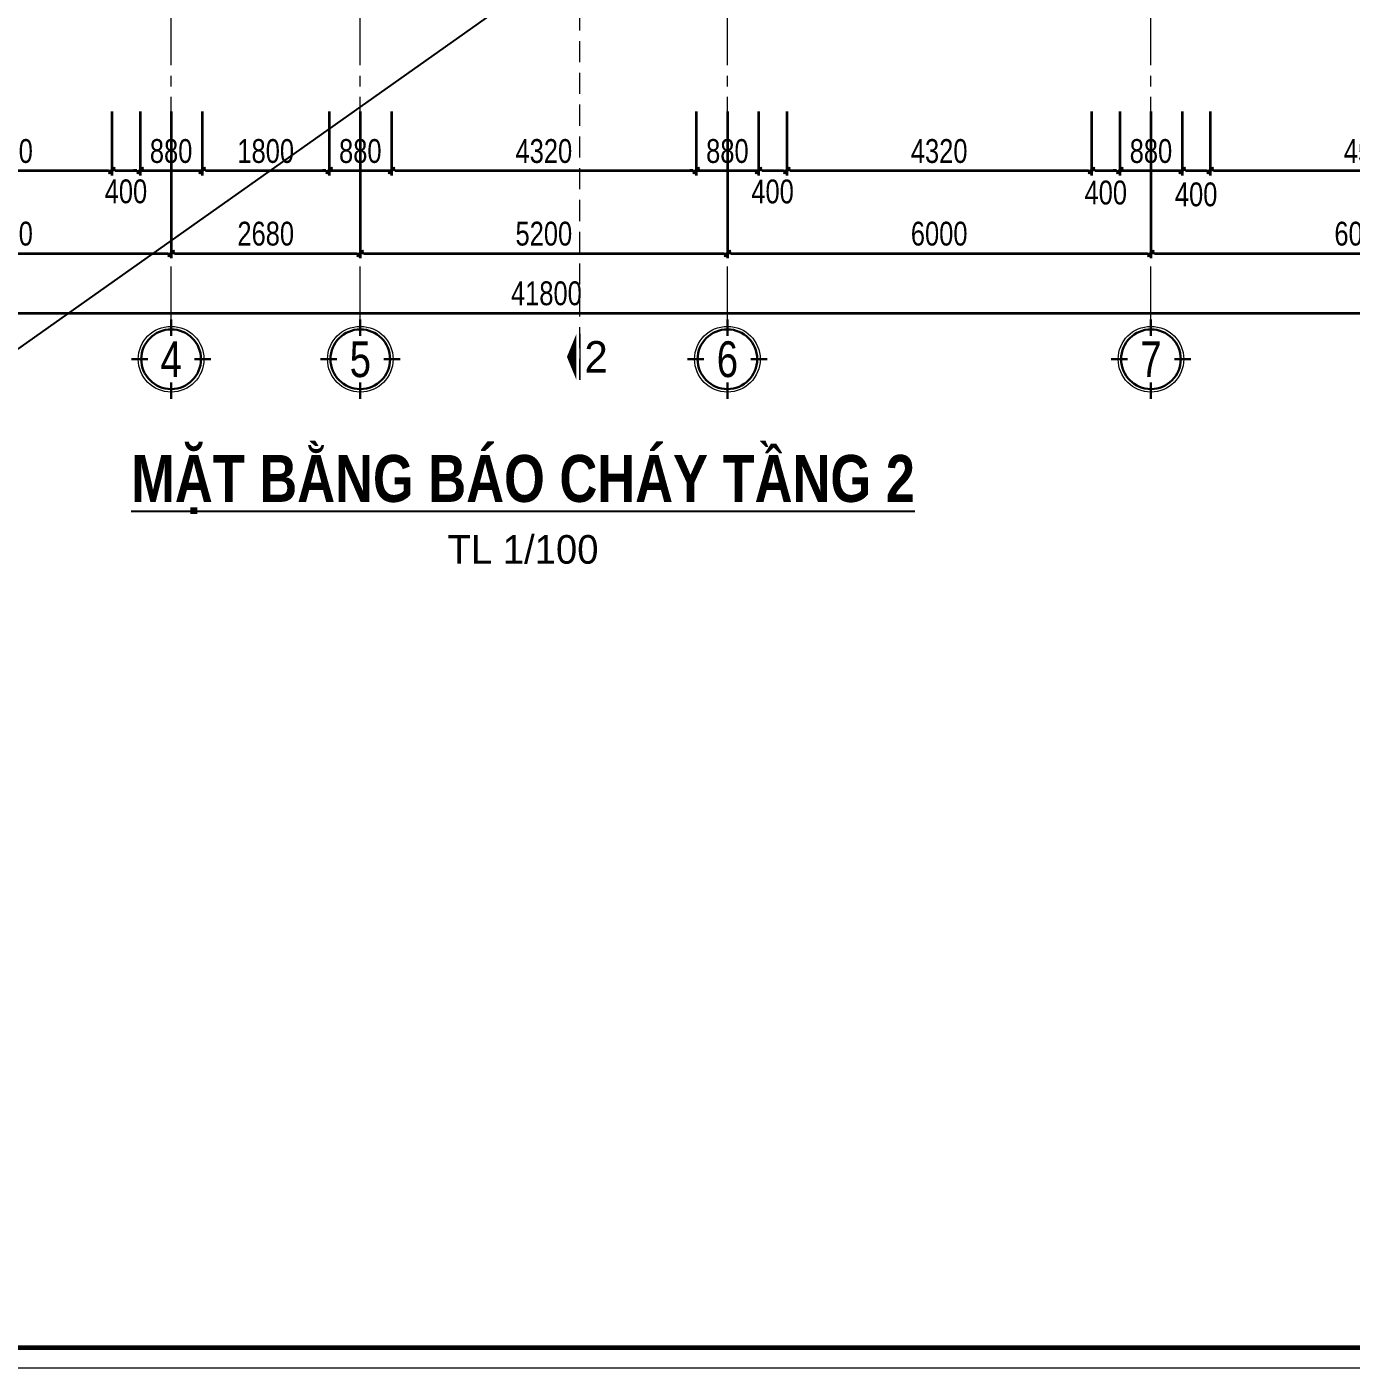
# Model space of a CAD drawing. Header units: millimetres. Extents: x 1109421 to 1726579, y -247837 to 144927.
# Drawn here: x 1476630 to 1495391, y -191397 to -172402 of the extents above; entities that cross this region are included whole.
import ezdxf
from ezdxf.enums import TextEntityAlignment as Align

# ---------------------------------------------------------------- set-up
doc = ezdxf.new("R2010")
doc.units = ezdxf.units.MM
doc.header["$LTSCALE"] = 600
doc.header["$MEASUREMENT"] = 0
for name, pattern in [('CENTER', [2, 1.25, -0.25, 0.25, -0.25]), ('DASHED', [0.75, 0.5, -0.25]), ('HIDDEN', [0.375, 0.25, -0.125])]:
    doc.linetypes.add(name, pattern=pattern)
doc.layers.get('0').update_dxf_attribs({"lineweight": 0})
doc.layers.get('Defpoints').update_dxf_attribs({"lineweight": 0})
for name, color, linetype, lineweight in [('dim', 144, 'Continuous', 13), ('Khungten_LCDI', 7, 'Continuous', 25), ('LC ISO', 153, 'Continuous', 13), ('LC Khac', 4, 'Continuous', 9), ('LC MANH DUT', 35, 'HIDDEN', 5), ('LC Text1', 3, 'Continuous', 20), ('LC Text2', 7, 'Continuous', 25), ('PCCC-BAO CHAY - DAY', 3, 'DASHED', 35), ('thay1', 63, 'Continuous', 18), ('truc', 76, 'CENTER', 9)]:
    doc.layers.add(name, color=color, linetype=linetype, lineweight=lineweight)
doc.layers.add('KCS_Plotter', color=11, linetype='Continuous', plot=False)
doc.styles.add('EG 1', font='VHAVANB.TTF')
doc.styles.add('HOATBIF', font='hoatbif.shx', dxfattribs={"width": 0.8})
doc.styles.add('Khungten', font='VHAVAN.TTF', dxfattribs={"width": 0.9, "height": 5000})
doc.styles.add('LC 1', font='VHAVANB.TTF')
doc.styles.add('LC3', font='VHARIALB.TTF', dxfattribs={"width": 0.8})
doc.styles.add('Tahoma', font='tahoma.ttf')
doc.styles.add('Title', font='VHBLACK.TTF')
doc.dimstyles.new('1-135', dxfattribs={"dimscale": 135, "dimtxt": 2.5, "dimasz": 0.35, "dimexe": 0.5, "dimexo": 0, "dimgap": 0.8, "dimtad": 1, "dimdec": 0, "dimzin": 0, "dimdsep": 46, "dimtxsty": 'HOATBIF', "dimblk1": 'DOT', "dimblk2": 'DOT', "dimsah": 1, "dimcen": -1, "dimdle": 1, "dimclrd": 256, "dimclre": 256, "dimclrt": 4, "dimadec": 3, "dimazin": 2, "dimtfac": 0.333333, "dimtdec": 0, "dimtix": 1, "dimtmove": 2, "dimatfit": 3, "dimldrblk": 'DOT', "dimfxl": 1, "dimtvp": 0.833333, "dimtolj": 1, "dimtzin": 0, "dimarcsym": 0})

# ---------------------------------------------------------------- blocks, each defined once
blk = doc.blocks.new('TIEUDE1')
at = {"layer": 'LC Text2', "color": 7, "style": 'LC 1'}
blk.add_attdef('TIªU§Ò', text='', height=5, dxfattribs=at).set_placement((0, 0), align=Align.BOTTOM_CENTER)
blk.add_attdef('TL', text='', height=3, dxfattribs=at).set_placement((0, -2), align=Align.TOP_CENTER)
blk = doc.blocks.new('KyHieu TrucDinhVi')
at = {"color": 7, "lineweight": 30}
for p, q in [((0, 2.36), (0, 4)), ((-2.36, 0), (-4, 0)), ((2.36, 0), (4, 0)), ((0, -2.36), (0, -4))]:
    blk.add_line(p, q, dxfattribs=at)
blk.add_circle((0, 0), 3.3)
blk.add_circle((0, 0), 3, dxfattribs=at)
at = {"ltscale": 20, "style": 'Tahoma'}
blk.add_attdef('AA', text='', height=3, dxfattribs=at).set_placement((0, 0), align=Align.MIDDLE_CENTER)
blk = doc.blocks.new('DOT')
at = {"layer": 'dim'}
for p, q in [((-3, 0), (3, 0)), ((-1, -1), (1, 1))]:
    blk.add_line(p, q, dxfattribs=at)
blk.add_lwpolyline([(0.5, 1), (-1, -0.5), (-0.5, -1), (1, 0.5)], close=True, dxfattribs=at)
blk = doc.blocks.new('*D2194')
at = {"layer": 'Defpoints', "color": 0, "transparency": 16777216}
for p in [(16875, 47863), (21595, 47863), (21595, 45856)]:
    blk.add_point(p, dxfattribs=at)
at = {"layer": 'dim', "lineweight": -2, "transparency": 16777216}
for p, q in [((16875, 47863), (16875, 45788)), ((21595, 47863), (21595, 45788)), ((16923, 45856), (21548, 45856))]:
    blk.add_line(p, q, dxfattribs=at)
at = {"layer": 'dim', "lineweight": -2, "transparency": 16777216, "xscale": 47.25, "yscale": 47.25, "zscale": 47.25, "rotation": 180}
blk.add_blockref('DOT', (16875, 45856), dxfattribs=at)
at = {"layer": 'dim', "lineweight": -2, "transparency": 16777216, "xscale": 47.25, "yscale": 47.25, "zscale": 47.25}
blk.add_blockref('DOT', (21595, 45856), dxfattribs=at)
at = {"layer": 'dim', "color": 4, "transparency": 16777216, "insert": (19235, 46133), "char_height": 337.5, "attachment_point": 5, "style": 'HOATBIF'}
blk.add_mtext('\\A1;4720', dxfattribs=at)
blk = doc.blocks.new('_Dot')
at = {"color": 0, "linetype": 'ByBlock', "lineweight": -2}
blk.add_line((-0.5, 0), (-1, 0), dxfattribs=at)
at = {"color": 0, "linetype": 'ByBlock', "const_width": 0.5}
blk.add_lwpolyline([(-0.25, 0, 1), (0.25, 0, 1)], format="xyb", close=True, dxfattribs=at)
blk = doc.blocks.new('*D2195')
at = {"layer": 'Defpoints', "color": 0, "transparency": 16777216}
for p in [(21595, 47863), (24275, 47863), (24275, 45856)]:
    blk.add_point(p, dxfattribs=at)
at = {"layer": 'dim', "lineweight": -2, "transparency": 16777216}
for p, q in [((21595, 47863), (21595, 45788)), ((24275, 47863), (24275, 45788)), ((21643, 45856), (24228, 45856))]:
    blk.add_line(p, q, dxfattribs=at)
at = {"layer": 'dim', "lineweight": -2, "transparency": 16777216, "xscale": 47.25, "yscale": 47.25, "zscale": 47.25, "rotation": 180}
blk.add_blockref('DOT', (21595, 45856), dxfattribs=at)
at = {"layer": 'dim', "lineweight": -2, "transparency": 16777216, "xscale": 47.25, "yscale": 47.25, "zscale": 47.25}
blk.add_blockref('DOT', (24275, 45856), dxfattribs=at)
at = {"layer": 'dim', "color": 4, "transparency": 16777216, "insert": (22935, 46133), "char_height": 337.5, "attachment_point": 5, "style": 'HOATBIF'}
blk.add_mtext('\\A1;2680', dxfattribs=at)
blk = doc.blocks.new('*D2196')
at = {"layer": 'Defpoints', "color": 0, "transparency": 16777216}
for p in [(24275, 47863), (29475, 47863), (29475, 45856)]:
    blk.add_point(p, dxfattribs=at)
at = {"layer": 'dim', "lineweight": -2, "transparency": 16777216}
for p, q in [((24275, 47863), (24275, 45788)), ((29475, 47863), (29475, 45788)), ((24323, 45856), (29428, 45856))]:
    blk.add_line(p, q, dxfattribs=at)
at = {"layer": 'dim', "lineweight": -2, "transparency": 16777216, "xscale": 47.25, "yscale": 47.25, "zscale": 47.25, "rotation": 180}
blk.add_blockref('DOT', (24275, 45856), dxfattribs=at)
at = {"layer": 'dim', "lineweight": -2, "transparency": 16777216, "xscale": 47.25, "yscale": 47.25, "zscale": 47.25}
blk.add_blockref('DOT', (29475, 45856), dxfattribs=at)
at = {"layer": 'dim', "color": 4, "transparency": 16777216, "insert": (26875, 46133), "char_height": 337.5, "attachment_point": 5, "style": 'HOATBIF'}
blk.add_mtext('\\A1;5200', dxfattribs=at)
blk = doc.blocks.new('*D2197')
at = {"layer": 'Defpoints', "color": 0, "transparency": 16777216}
for p in [(29475, 47863), (35475, 47863), (35475, 45856)]:
    blk.add_point(p, dxfattribs=at)
at = {"layer": 'dim', "lineweight": -2, "transparency": 16777216}
for p, q in [((29475, 47863), (29475, 45788)), ((35475, 47863), (35475, 45788)), ((29523, 45856), (35428, 45856))]:
    blk.add_line(p, q, dxfattribs=at)
at = {"layer": 'dim', "lineweight": -2, "transparency": 16777216, "xscale": 47.25, "yscale": 47.25, "zscale": 47.25, "rotation": 180}
blk.add_blockref('DOT', (29475, 45856), dxfattribs=at)
at = {"layer": 'dim', "lineweight": -2, "transparency": 16777216, "xscale": 47.25, "yscale": 47.25, "zscale": 47.25}
blk.add_blockref('DOT', (35475, 45856), dxfattribs=at)
at = {"layer": 'dim', "color": 4, "transparency": 16777216, "insert": (32475, 46133), "char_height": 337.5, "attachment_point": 5, "style": 'HOATBIF'}
blk.add_mtext('\\A1;6000', dxfattribs=at)
blk = doc.blocks.new('*D2198')
at = {"layer": 'Defpoints', "color": 0, "transparency": 16777216}
for p in [(35475, 47863), (41475, 47863), (41475, 45856)]:
    blk.add_point(p, dxfattribs=at)
at = {"layer": 'dim', "lineweight": -2, "transparency": 16777216}
for p, q in [((35475, 47863), (35475, 45788)), ((41475, 47863), (41475, 45788)), ((35523, 45856), (41428, 45856))]:
    blk.add_line(p, q, dxfattribs=at)
at = {"layer": 'dim', "lineweight": -2, "transparency": 16777216, "xscale": 47.25, "yscale": 47.25, "zscale": 47.25, "rotation": 180}
blk.add_blockref('DOT', (35475, 45856), dxfattribs=at)
at = {"layer": 'dim', "lineweight": -2, "transparency": 16777216, "xscale": 47.25, "yscale": 47.25, "zscale": 47.25}
blk.add_blockref('DOT', (41475, 45856), dxfattribs=at)
at = {"layer": 'dim', "color": 4, "transparency": 16777216, "insert": (38475, 46133), "char_height": 337.5, "attachment_point": 5, "style": 'HOATBIF'}
blk.add_mtext('\\A1;6000', dxfattribs=at)
blk = doc.blocks.new('*D2223')
at = {"layer": 'Defpoints', "color": 0, "transparency": 16777216}
for p in [(17715, 47863), (20755, 47863), (20755, 47027)]:
    blk.add_point(p, dxfattribs=at)
at = {"layer": 'dim', "lineweight": -2, "transparency": 16777216}
for p, q in [((17715, 47863), (17715, 46959)), ((20755, 47863), (20755, 46959)), ((17763, 47027), (20708, 47027))]:
    blk.add_line(p, q, dxfattribs=at)
at = {"layer": 'dim', "lineweight": -2, "transparency": 16777216, "xscale": 47.25, "yscale": 47.25, "zscale": 47.25, "rotation": 180}
blk.add_blockref('DOT', (17715, 47027), dxfattribs=at)
at = {"layer": 'dim', "lineweight": -2, "transparency": 16777216, "xscale": 47.25, "yscale": 47.25, "zscale": 47.25}
blk.add_blockref('DOT', (20755, 47027), dxfattribs=at)
at = {"layer": 'dim', "color": 4, "transparency": 16777216, "insert": (19235, 47303), "char_height": 337.5, "attachment_point": 5, "style": 'HOATBIF'}
blk.add_mtext('\\A1;3040', dxfattribs=at)
blk = doc.blocks.new('*D2224')
at = {"layer": 'Defpoints', "color": 0, "transparency": 16777216}
for p in [(20755, 47863), (21155, 47863), (21155, 47027)]:
    blk.add_point(p, dxfattribs=at)
at = {"layer": 'dim', "lineweight": -2, "transparency": 16777216}
for p, q in [((20755, 47863), (20755, 46959)), ((21155, 47863), (21155, 46959)), ((20803, 47027), (21108, 47027))]:
    blk.add_line(p, q, dxfattribs=at)
at = {"layer": 'dim', "lineweight": -2, "transparency": 16777216, "xscale": 47.25, "yscale": 47.25, "zscale": 47.25, "rotation": 180}
blk.add_blockref('DOT', (20755, 47027), dxfattribs=at)
at = {"layer": 'dim', "lineweight": -2, "transparency": 16777216, "xscale": 47.25, "yscale": 47.25, "zscale": 47.25}
blk.add_blockref('DOT', (21155, 47027), dxfattribs=at)
at = {"layer": 'dim', "color": 4, "transparency": 16777216, "insert": (20955, 46732), "char_height": 337.5, "attachment_point": 5, "style": 'HOATBIF'}
blk.add_mtext('\\A1;400', dxfattribs=at)
blk = doc.blocks.new('*D2225')
at = {"layer": 'Defpoints', "color": 0, "transparency": 16777216}
for p in [(21155, 47863), (22035, 47863), (22035, 47027)]:
    blk.add_point(p, dxfattribs=at)
at = {"layer": 'dim', "lineweight": -2, "transparency": 16777216}
for p, q in [((21155, 47863), (21155, 46959)), ((22035, 47863), (22035, 46959)), ((21108, 47027), (21061, 47027)), ((21155, 47027), (22035, 47027)), ((22083, 47027), (22130, 47027))]:
    blk.add_line(p, q, dxfattribs=at)
at = {"layer": 'dim', "lineweight": -2, "transparency": 16777216, "xscale": 47.25, "yscale": 47.25, "zscale": 47.25}
blk.add_blockref('DOT', (21155, 47027), dxfattribs=at)
at = {"layer": 'dim', "lineweight": -2, "transparency": 16777216, "xscale": 47.25, "yscale": 47.25, "zscale": 47.25, "rotation": 180}
blk.add_blockref('DOT', (22035, 47027), dxfattribs=at)
at = {"layer": 'dim', "color": 4, "transparency": 16777216, "insert": (21595, 47303), "char_height": 337.5, "attachment_point": 5, "style": 'HOATBIF'}
blk.add_mtext('\\A1;880', dxfattribs=at)
blk = doc.blocks.new('*D2226')
at = {"layer": 'Defpoints', "color": 0, "transparency": 16777216}
for p in [(22035, 47863), (23835, 47863), (23835, 47027)]:
    blk.add_point(p, dxfattribs=at)
at = {"layer": 'dim', "lineweight": -2, "transparency": 16777216}
for p, q in [((22035, 47863), (22035, 46959)), ((23835, 47863), (23835, 46959)), ((22083, 47027), (23788, 47027))]:
    blk.add_line(p, q, dxfattribs=at)
at = {"layer": 'dim', "lineweight": -2, "transparency": 16777216, "xscale": 47.25, "yscale": 47.25, "zscale": 47.25, "rotation": 180}
blk.add_blockref('DOT', (22035, 47027), dxfattribs=at)
at = {"layer": 'dim', "lineweight": -2, "transparency": 16777216, "xscale": 47.25, "yscale": 47.25, "zscale": 47.25}
blk.add_blockref('DOT', (23835, 47027), dxfattribs=at)
at = {"layer": 'dim', "color": 4, "transparency": 16777216, "insert": (22935, 47303), "char_height": 337.5, "attachment_point": 5, "style": 'HOATBIF'}
blk.add_mtext('\\A1;1800', dxfattribs=at)
blk = doc.blocks.new('*D2227')
at = {"layer": 'Defpoints', "color": 0, "transparency": 16777216}
for p in [(23835, 47863), (24715, 47863), (24715, 47027)]:
    blk.add_point(p, dxfattribs=at)
at = {"layer": 'dim', "lineweight": -2, "transparency": 16777216}
for p, q in [((23835, 47863), (23835, 46959)), ((24715, 47863), (24715, 46959)), ((23788, 47027), (23741, 47027)), ((23835, 47027), (24715, 47027)), ((24763, 47027), (24810, 47027))]:
    blk.add_line(p, q, dxfattribs=at)
at = {"layer": 'dim', "lineweight": -2, "transparency": 16777216, "xscale": 47.25, "yscale": 47.25, "zscale": 47.25}
blk.add_blockref('DOT', (23835, 47027), dxfattribs=at)
at = {"layer": 'dim', "lineweight": -2, "transparency": 16777216, "xscale": 47.25, "yscale": 47.25, "zscale": 47.25, "rotation": 180}
blk.add_blockref('DOT', (24715, 47027), dxfattribs=at)
at = {"layer": 'dim', "color": 4, "transparency": 16777216, "insert": (24275, 47303), "char_height": 337.5, "attachment_point": 5, "style": 'HOATBIF'}
blk.add_mtext('\\A1;880', dxfattribs=at)
blk = doc.blocks.new('*D2228')
at = {"layer": 'Defpoints', "color": 0, "transparency": 16777216}
for p in [(24715, 47863), (29035, 47863), (29035, 47027)]:
    blk.add_point(p, dxfattribs=at)
at = {"layer": 'dim', "lineweight": -2, "transparency": 16777216}
for p, q in [((24715, 47863), (24715, 46959)), ((29035, 47863), (29035, 46959)), ((24763, 47027), (28988, 47027))]:
    blk.add_line(p, q, dxfattribs=at)
at = {"layer": 'dim', "lineweight": -2, "transparency": 16777216, "xscale": 47.25, "yscale": 47.25, "zscale": 47.25, "rotation": 180}
blk.add_blockref('DOT', (24715, 47027), dxfattribs=at)
at = {"layer": 'dim', "lineweight": -2, "transparency": 16777216, "xscale": 47.25, "yscale": 47.25, "zscale": 47.25}
blk.add_blockref('DOT', (29035, 47027), dxfattribs=at)
at = {"layer": 'dim', "color": 4, "transparency": 16777216, "insert": (26875, 47303), "char_height": 337.5, "attachment_point": 5, "style": 'HOATBIF'}
blk.add_mtext('\\A1;4320', dxfattribs=at)
blk = doc.blocks.new('*D2229')
at = {"layer": 'Defpoints', "color": 0, "transparency": 16777216}
for p in [(29035, 47863), (29915, 47863), (29915, 47027)]:
    blk.add_point(p, dxfattribs=at)
at = {"layer": 'dim', "lineweight": -2, "transparency": 16777216}
for p, q in [((29035, 47863), (29035, 46959)), ((29915, 47863), (29915, 46959)), ((28988, 47027), (28941, 47027)), ((29035, 47027), (29915, 47027)), ((29963, 47027), (30010, 47027))]:
    blk.add_line(p, q, dxfattribs=at)
at = {"layer": 'dim', "lineweight": -2, "transparency": 16777216, "xscale": 47.25, "yscale": 47.25, "zscale": 47.25}
blk.add_blockref('DOT', (29035, 47027), dxfattribs=at)
at = {"layer": 'dim', "lineweight": -2, "transparency": 16777216, "xscale": 47.25, "yscale": 47.25, "zscale": 47.25, "rotation": 180}
blk.add_blockref('DOT', (29915, 47027), dxfattribs=at)
at = {"layer": 'dim', "color": 4, "transparency": 16777216, "insert": (29475, 47303), "char_height": 337.5, "attachment_point": 5, "style": 'HOATBIF'}
blk.add_mtext('\\A1;880', dxfattribs=at)
blk = doc.blocks.new('*D2230')
at = {"layer": 'Defpoints', "color": 0, "transparency": 16777216}
for p in [(29915, 47863), (30315, 47863), (30315, 47027)]:
    blk.add_point(p, dxfattribs=at)
at = {"layer": 'dim', "lineweight": -2, "transparency": 16777216}
for p, q in [((29915, 47863), (29915, 46959)), ((30315, 47863), (30315, 46959)), ((29963, 47027), (30268, 47027))]:
    blk.add_line(p, q, dxfattribs=at)
at = {"layer": 'dim', "lineweight": -2, "transparency": 16777216, "xscale": 47.25, "yscale": 47.25, "zscale": 47.25, "rotation": 180}
blk.add_blockref('DOT', (29915, 47027), dxfattribs=at)
at = {"layer": 'dim', "lineweight": -2, "transparency": 16777216, "xscale": 47.25, "yscale": 47.25, "zscale": 47.25}
blk.add_blockref('DOT', (30315, 47027), dxfattribs=at)
at = {"layer": 'dim', "color": 4, "transparency": 16777216, "insert": (30115, 46730), "char_height": 337.5, "attachment_point": 5, "style": 'HOATBIF'}
blk.add_mtext('\\A1;400', dxfattribs=at)
blk = doc.blocks.new('*D2231')
at = {"layer": 'Defpoints', "color": 0, "transparency": 16777216}
for p in [(30315, 47863), (34635, 47863), (34635, 47027)]:
    blk.add_point(p, dxfattribs=at)
at = {"layer": 'dim', "lineweight": -2, "transparency": 16777216}
for p, q in [((30315, 47863), (30315, 46959)), ((34635, 47863), (34635, 46959)), ((30363, 47027), (34588, 47027))]:
    blk.add_line(p, q, dxfattribs=at)
at = {"layer": 'dim', "lineweight": -2, "transparency": 16777216, "xscale": 47.25, "yscale": 47.25, "zscale": 47.25, "rotation": 180}
blk.add_blockref('DOT', (30315, 47027), dxfattribs=at)
at = {"layer": 'dim', "lineweight": -2, "transparency": 16777216, "xscale": 47.25, "yscale": 47.25, "zscale": 47.25}
blk.add_blockref('DOT', (34635, 47027), dxfattribs=at)
at = {"layer": 'dim', "color": 4, "transparency": 16777216, "insert": (32475, 47303), "char_height": 337.5, "attachment_point": 5, "style": 'HOATBIF'}
blk.add_mtext('\\A1;4320', dxfattribs=at)
blk = doc.blocks.new('*D2232')
at = {"layer": 'Defpoints', "color": 0, "transparency": 16777216}
for p in [(34635, 47863), (35035, 47863), (35035, 47027)]:
    blk.add_point(p, dxfattribs=at)
at = {"layer": 'dim', "lineweight": -2, "transparency": 16777216}
for p, q in [((34635, 47863), (34635, 46959)), ((35035, 47863), (35035, 46959)), ((34683, 47027), (34988, 47027))]:
    blk.add_line(p, q, dxfattribs=at)
at = {"layer": 'dim', "lineweight": -2, "transparency": 16777216, "xscale": 47.25, "yscale": 47.25, "zscale": 47.25, "rotation": 180}
blk.add_blockref('DOT', (34635, 47027), dxfattribs=at)
at = {"layer": 'dim', "lineweight": -2, "transparency": 16777216, "xscale": 47.25, "yscale": 47.25, "zscale": 47.25}
blk.add_blockref('DOT', (35035, 47027), dxfattribs=at)
at = {"layer": 'dim', "color": 4, "transparency": 16777216, "insert": (34835, 46715), "char_height": 337.5, "attachment_point": 5, "style": 'HOATBIF'}
blk.add_mtext('\\A1;400', dxfattribs=at)
blk = doc.blocks.new('*D2233')
at = {"layer": 'Defpoints', "color": 0, "transparency": 16777216}
for p in [(35035, 47863), (35915, 47863), (35915, 47027)]:
    blk.add_point(p, dxfattribs=at)
at = {"layer": 'dim', "lineweight": -2, "transparency": 16777216}
for p, q in [((35035, 47863), (35035, 46959)), ((35915, 47863), (35915, 46959)), ((34988, 47027), (34941, 47027)), ((35035, 47027), (35915, 47027)), ((35963, 47027), (36010, 47027))]:
    blk.add_line(p, q, dxfattribs=at)
at = {"layer": 'dim', "lineweight": -2, "transparency": 16777216, "xscale": 47.25, "yscale": 47.25, "zscale": 47.25}
blk.add_blockref('DOT', (35035, 47027), dxfattribs=at)
at = {"layer": 'dim', "lineweight": -2, "transparency": 16777216, "xscale": 47.25, "yscale": 47.25, "zscale": 47.25, "rotation": 180}
blk.add_blockref('DOT', (35915, 47027), dxfattribs=at)
at = {"layer": 'dim', "color": 4, "transparency": 16777216, "insert": (35475, 47303), "char_height": 337.5, "attachment_point": 5, "style": 'HOATBIF'}
blk.add_mtext('\\A1;880', dxfattribs=at)
blk = doc.blocks.new('*D2234')
at = {"layer": 'Defpoints', "color": 0, "transparency": 16777216}
for p in [(35915, 47863), (36315, 47863), (36315, 47027)]:
    blk.add_point(p, dxfattribs=at)
at = {"layer": 'dim', "lineweight": -2, "transparency": 16777216}
for p, q in [((35915, 47863), (35915, 46959)), ((36315, 47863), (36315, 46959)), ((35963, 47027), (36268, 47027))]:
    blk.add_line(p, q, dxfattribs=at)
at = {"layer": 'dim', "lineweight": -2, "transparency": 16777216, "xscale": 47.25, "yscale": 47.25, "zscale": 47.25, "rotation": 180}
blk.add_blockref('DOT', (35915, 47027), dxfattribs=at)
at = {"layer": 'dim', "lineweight": -2, "transparency": 16777216, "xscale": 47.25, "yscale": 47.25, "zscale": 47.25}
blk.add_blockref('DOT', (36315, 47027), dxfattribs=at)
at = {"layer": 'dim', "color": 4, "transparency": 16777216, "insert": (36115, 46689), "char_height": 337.5, "attachment_point": 5, "style": 'HOATBIF'}
blk.add_mtext('\\A1;400', dxfattribs=at)
blk = doc.blocks.new('*D2235')
at = {"layer": 'Defpoints', "color": 0, "transparency": 16777216}
for p in [(36315, 47863), (40900, 47863), (40900, 47027)]:
    blk.add_point(p, dxfattribs=at)
at = {"layer": 'dim', "lineweight": -2, "transparency": 16777216}
for p, q in [((36315, 47863), (36315, 46959)), ((40900, 47863), (40900, 46959)), ((36363, 47027), (40853, 47027))]:
    blk.add_line(p, q, dxfattribs=at)
at = {"layer": 'dim', "lineweight": -2, "transparency": 16777216, "xscale": 47.25, "yscale": 47.25, "zscale": 47.25, "rotation": 180}
blk.add_blockref('DOT', (36315, 47027), dxfattribs=at)
at = {"layer": 'dim', "lineweight": -2, "transparency": 16777216, "xscale": 47.25, "yscale": 47.25, "zscale": 47.25}
blk.add_blockref('DOT', (40900, 47027), dxfattribs=at)
at = {"layer": 'dim', "color": 4, "transparency": 16777216, "insert": (38608, 47303), "char_height": 337.5, "attachment_point": 5, "style": 'HOATBIF'}
blk.add_mtext('\\A1;4585', dxfattribs=at)
blk = doc.blocks.new('*D2240')
at = {"layer": 'Defpoints', "color": 0, "transparency": 16777216}
for p in [(4875, 47863), (46675, 47863), (46675, 45011)]:
    blk.add_point(p, dxfattribs=at)
at = {"layer": 'dim', "lineweight": -2, "transparency": 16777216}
for p, q in [((4875, 47863), (4875, 44944)), ((46675, 47863), (46675, 44944)), ((4923, 45011), (46628, 45011))]:
    blk.add_line(p, q, dxfattribs=at)
at = {"layer": 'dim', "lineweight": -2, "transparency": 16777216, "xscale": 47.25, "yscale": 47.25, "zscale": 47.25, "rotation": 180}
blk.add_blockref('DOT', (4875, 45011), dxfattribs=at)
at = {"layer": 'dim', "lineweight": -2, "transparency": 16777216, "xscale": 47.25, "yscale": 47.25, "zscale": 47.25}
blk.add_blockref('DOT', (46675, 45011), dxfattribs=at)
at = {"layer": 'dim', "color": 4, "transparency": 16777216, "insert": (26911, 45288), "char_height": 337.5, "attachment_point": 5, "style": 'HOATBIF'}
blk.add_mtext('\\A1;41800', dxfattribs=at)
blk = doc.blocks.new('cat11')
at = {"layer": 'LC Khac', "color": 1, "ltscale": 2}
blk.add_line((0, 0), (0, 485), dxfattribs=at)
blk.add_lwpolyline([(-134, 243, 0, 471, 0), (-37, 243, 275, 275, 0)], format="xyseb", dxfattribs=at)
at = {"ltscale": 2, "style": 'LC 1'}
blk.add_attdef('A', text='', height=330, dxfattribs=at).set_placement((179, 243), align=Align.MIDDLE_CENTER)
blk = doc.blocks.new('A$Cb3b0a436')
at = {"layer": 'Defpoints', "color": 0, "lineweight": 0}
blk.add_lwpolyline([(6.98, 0), (6.98, 297), (426.98, 297), (426.98, 0)], close=True, dxfattribs=at)
at = {"layer": 'Khungten_LCDI', "color": 5, "lineweight": 60}
blk.add_lwpolyline([(18.98, 2), (18.98, 295), (424.98, 295), (424.98, 2)], close=True, dxfattribs=at)
at = {"color": 7, "style": 'Khungten', "width": 0.8}
for tag, p in [('REVISION', (413.97, 41.04)), ('NGAYHT', (414.44, 32.41))]:
    blk.add_attdef(tag, text='', height=2, dxfattribs=at).set_placement(p, align=Align.CENTER)
at = {"layer": 'LC Text1', "style": 'Title', "width": 1.485915}
for tag, p, p2 in [('TENBANVE1', (388.11, 59.64), (422.38, 59.64)), ('TENBANVE2', (388.11, 52.88), (422.38, 52.88))]:
    blk.add_attdef(tag, text='', height=2.5, dxfattribs=at).set_placement(p, p2, align=Align.FIT)
at = {"layer": 'LC Text1', "style": 'Title', "width": 0.7}
blk.add_attdef('SOBANVE', text='', height=2.5, dxfattribs=at).set_placement((414.6, 9.54), align=Align.CENTER)
blk = doc.blocks.new('A$C08333679')
at = {"layer": 'LC MANH DUT', "ltscale": 2}
blk.add_line((27382.8, 44062.7), (27382.8, 65657.3), dxfattribs=at)
at = {"layer": 'truc'}
for p, q in [((21595.3, 44920.7), (21595.3, 65106.5)), ((24275.3, 44920.7), (24275.3, 65106.5)), ((29475.3, 44920.7), (29475.3, 65106.5)), ((35475.3, 44920.7), (35475.3, 65106.5))]:
    blk.add_line(p, q, dxfattribs=at)
at = {"layer": 'LC ISO'}
ref = blk.add_blockref('KyHieu TrucDinhVi', (21595.3, 44357.3), dxfattribs=dict(at, xscale=140.8352653944289, yscale=140.8352653944289, zscale=140.8352653944289))
ref.add_attrib('AA', '4', dxfattribs={"layer": '0', "ltscale": 20, "height": 507, "style": 'EG 1', "width": 0.8}).set_placement((21595.3, 44357.3), align=Align.MIDDLE_CENTER)
ref = blk.add_blockref('KyHieu TrucDinhVi', (24275.3, 44357.3), dxfattribs=dict(at, xscale=140.8352653944289, yscale=140.8352653944289, zscale=140.8352653944289))
ref.add_attrib('AA', '5', dxfattribs={"layer": '0', "ltscale": 20, "height": 507, "style": 'EG 1', "width": 0.8}).set_placement((24275.3, 44357.3), align=Align.MIDDLE_CENTER)
ref = blk.add_blockref('KyHieu TrucDinhVi', (29475.3, 44357.3), dxfattribs=dict(at, xscale=140.8352653944289, yscale=140.8352653944289, zscale=140.8352653944289))
ref.add_attrib('AA', '6', dxfattribs={"layer": '0', "ltscale": 20, "height": 507, "style": 'EG 1', "width": 0.8}).set_placement((29475.3, 44357.3), align=Align.MIDDLE_CENTER)
ref = blk.add_blockref('KyHieu TrucDinhVi', (35475.3, 44357.3), dxfattribs=dict(at, xscale=140.8352653944289, yscale=140.8352653944289, zscale=140.8352653944289))
ref.add_attrib('AA', '7', dxfattribs={"layer": '0', "ltscale": 20, "height": 507, "style": 'EG 1', "width": 0.8}).set_placement((35475.3, 44357.3), align=Align.MIDDLE_CENTER)
at = {"layer": 'LC Text2'}
ref = blk.add_blockref('TIEUDE1', (26580.2, 42136.4), dxfattribs=dict(at, xscale=135.0000000002609, yscale=135.0000000002609, zscale=135.0000000002609))
ref.add_attrib('TIªU§Ò', '%%UmÆt b»ng b¸o ch¸y tÇng 2', dxfattribs={"color": 7, "height": 664.796, "style": 'LC3', "width": 0.8}).set_placement((26580.2, 42136.4), align=Align.BOTTOM_CENTER)
ref.add_attrib('TL', 'TL 1/100', dxfattribs={"color": 7, "height": 405, "style": 'LC 1'}).set_placement((26580.2, 41866.4), align=Align.TOP_CENTER)
at = {"layer": 'thay1'}
ref = blk.add_blockref('cat11', (27382.8, 44718), dxfattribs=dict(at, xscale=-1.35, yscale=1.35, zscale=1.35, rotation=180))
ref.add_attrib('A', '2', dxfattribs={"layer": '0', "ltscale": 2, "height": 445.5, "style": 'LC 1'}).set_placement((27615.3, 44390.4), align=Align.MIDDLE_CENTER)
at = {"layer": 'dim'}
for base, p1, p2, picture, middle in [((46675.3, 45011.5), (4875.3, 47862.7), (46675.3, 47862.7), '*D2240', (26911.1, 45288.2)), ((21155.3, 47026.5), (20755.3, 47862.7), (21155.3, 47862.7), '*D2224', (20955.3, 46731.6)), ((30315.3, 47026.5), (29915.3, 47862.7), (30315.3, 47862.7), '*D2230', (30115.3, 46729.9)), ((35035.3, 47026.5), (34635.3, 47862.7), (35035.3, 47862.7), '*D2232', (34835.3, 46714.9)), ((36315.3, 47026.5), (35915.3, 47862.7), (36315.3, 47862.7), '*D2234', (36115.3, 46689))]:
    dim = blk.add_linear_dim(base=base, p1=p1, p2=p2, dimstyle='1-135', dxfattribs=at)
    dim.commit()
    dim.dimension.update_dxf_attribs({"geometry": picture, "text_midpoint": middle, "dimtype": 160})
for base, p1, p2, picture, middle in [((21595.3, 45856), (16875.3, 47862.7), (21595.3, 47862.7), '*D2194', (19235.3, 46132.7)), ((20755.3, 47026.5), (17715.3, 47862.7), (20755.3, 47862.7), '*D2223', (19235.3, 47303.3)), ((22035.3, 47026.5), (21155.3, 47862.7), (22035.3, 47862.7), '*D2225', (21595.3, 47303.3)), ((24275.3, 45856), (21595.3, 47862.7), (24275.3, 47862.7), '*D2195', (22935.3, 46132.7)), ((23835.3, 47026.5), (22035.3, 47862.7), (23835.3, 47862.7), '*D2226', (22935.3, 47303.3)), ((24715.3, 47026.5), (23835.3, 47862.7), (24715.3, 47862.7), '*D2227', (24275.3, 47303.3)), ((29475.3, 45856), (24275.3, 47862.7), (29475.3, 47862.7), '*D2196', (26875.3, 46132.7)), ((29035.3, 47026.5), (24715.3, 47862.7), (29035.3, 47862.7), '*D2228', (26875.3, 47303.3)), ((29915.3, 47026.5), (29035.3, 47862.7), (29915.3, 47862.7), '*D2229', (29475.3, 47303.3)), ((35475.3, 45856), (29475.3, 47862.7), (35475.3, 47862.7), '*D2197', (32475.3, 46132.7)), ((34635.3, 47026.5), (30315.3, 47862.7), (34635.3, 47862.7), '*D2231', (32475.3, 47303.3)), ((35915.3, 47026.5), (35035.3, 47862.7), (35915.3, 47862.7), '*D2233', (35475.3, 47303.3)), ((41475.3, 45856), (35475.3, 47862.7), (41475.3, 47862.7), '*D2198', (38475.3, 46132.7)), ((40900.3, 47026.5), (36315.3, 47862.7), (40900.3, 47862.7), '*D2235', (38607.8, 47303.3))]:
    dim = blk.add_linear_dim(base=base, p1=p1, p2=p2, dimstyle='1-135', dxfattribs=at)
    dim.commit()
    dim.dimension.update_dxf_attribs({"geometry": picture, "text_midpoint": middle})

msp = doc.modelspace()

# ---------------------------------------------------------------- block references
at = {"layer": 'PCCC-BAO CHAY - DAY'}
msp.add_blockref('A$C08333679', (1457079.2, -221465.7), dxfattribs=at)

# ---------------------------------------------------------------- next in the draw order: linework, layer by layer
at = {"layer": 'KCS_Plotter'}
msp.add_line((1456097.2, -191396.9), (1516304.3, -148821.8), dxfattribs=at)

# ---------------------------------------------------------------- next in the draw order: block references
at = {"xscale": 143.35021493995, "yscale": 143.35021493995, "zscale": 143.35021493995}
msp.add_blockref('A$Cb3b0a436', (1455096, -191396.9), dxfattribs=at)

doc.saveas('drawing.dxf')
